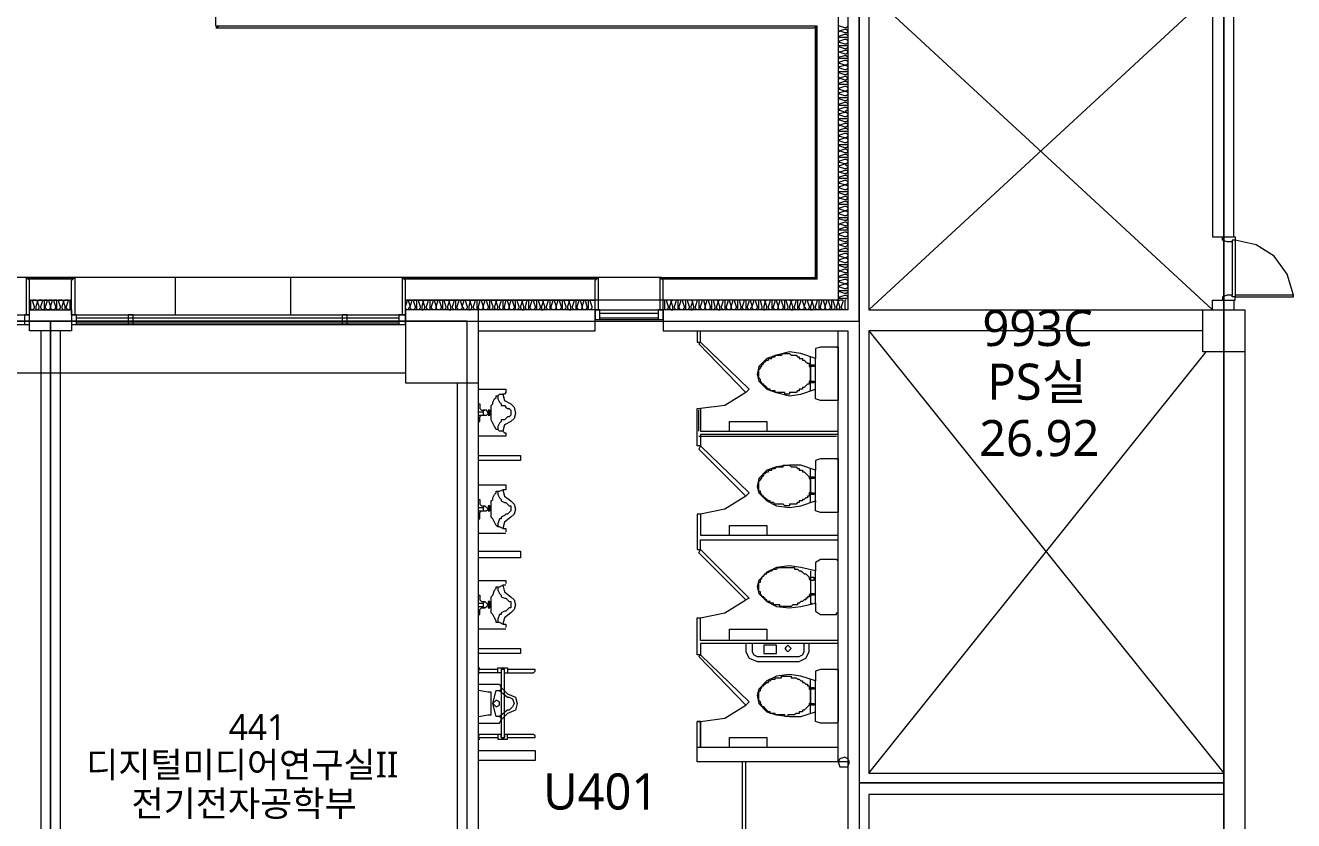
# Model space of a CAD drawing. Header units: millimetres. Extents: x -4005 to 126991, y -1911 to 106703.
# Drawn here: x 60209 to 72373, y 34178 to 41806 of the extents above; entities that cross this region are included whole.
import ezdxf

# ---------------------------------------------------------------- set-up
doc = ezdxf.new("R2010")
doc.units = ezdxf.units.MM
doc.layers.add('PDF_문자', color=7, linetype='Continuous')
doc.layers.add('PDF_형상', color=7, linetype='Continuous')
doc.styles.add('PDF 맑은 고딕', font='malgun.ttf')

msp = doc.modelspace()

# ---------------------------------------------------------------- linework, layer by layer
at = {"layer": 'PDF_형상', "lineweight": 5}
for points in [[(67787, 39389), (67787, 41798), (62036, 41798), (62036, 86505)], [(41703, 38969), (45449, 38969), (49196, 38969), (52958, 38969), (56704, 38969), (60450, 38969), (64445, 38969), (68207, 38969), (68207, 42218), (62455, 42218), (62455, 46073), (62455, 49773)], [(71704, 49773), (71704, 42218), (71704, 34539), (71704, 30979), (68207, 30979), (67057, 30979), (67057, 29704), (64445, 29704), (60450, 29704), (56704, 29704), (52958, 29704), (49196, 29704), (45449, 29704), (41703, 29704)], [(68300, 39078), (71596, 42125), (71596, 39777), (71798, 39777), (71798, 45513), (71642, 45513), (71642, 42824)], [(62253, 42824), (62253, 42031), (68005, 42031), (68005, 39171), (63854, 39171), (65673, 39171)], [(62953, 42125), (62953, 42731), (62346, 42731), (62346, 42125), (68098, 42125), (68098, 39078), (66326, 39078), (66326, 38876), (68098, 38876), (68098, 30793), (69404, 30793), (69404, 31026)], [(71798, 42125), (68300, 42125), (68300, 39078), (71906, 39078), (71906, 30793), (71285, 30793), (71285, 31026), (71238, 31026), (71238, 30995), (71254, 30793), (71285, 30793), (71285, 30979), (71502, 30979), (71502, 31181), (71704, 31181), (71704, 34430), (68300, 34430), (68300, 30979), (69404, 30979), (69404, 30793), (69435, 30793), (69450, 30995), (69450, 31026)], [(68300, 42125), (71596, 39078), (71596, 39171), (71798, 39171), (71798, 39078)], [(68098, 41814), (68098, 41798), (68082, 41783), (68067, 41783), (68020, 41798), (68005, 41798), (68005, 41783), (68005, 41752), (68020, 41752), (68005, 41736), (68005, 41720), (68005, 41705), (68020, 41705), (68067, 41720), (68082, 41720), (68098, 41705), (68098, 41689), (68082, 41689), (68067, 41689), (68020, 41689), (68005, 41689), (68005, 41674), (68005, 41658), (68020, 41658), (68067, 41674), (68082, 41674), (68098, 41658), (68098, 41643), (68082, 41627), (68067, 41627), (68020, 41643), (68005, 41643), (68005, 41627), (68005, 41612), (68020, 41612), (68067, 41612), (68082, 41612), (68098, 41612), (68098, 41596), (68082, 41581), (68067, 41581), (68020, 41596), (68005, 41596), (68005, 41581), (68005, 41565), (68020, 41549), (68005, 41549), (68005, 41518), (68005, 41503), (68020, 41503), (68067, 41518), (68082, 41518), (68098, 41503), (68098, 41487), (68082, 41487), (68067, 41487), (68020, 41487), (68005, 41487), (68005, 41472), (68005, 41456), (68020, 41456), (68067, 41472), (68082, 41472), (68098, 41456), (68098, 41441), (68082, 41425), (68067, 41425), (68020, 41441), (68005, 41441), (68005, 41425), (68005, 41410), (68020, 41410), (68067, 41425), (68082, 41425), (68098, 41410), (68098, 41394), (68082, 41378), (68067, 41378), (68020, 41394), (68005, 41394), (68005, 41378), (68005, 41363), (68020, 41363), (68067, 41363), (68082, 41363), (68098, 41363), (68098, 41347), (68082, 41332), (68067, 41332), (68020, 41347), (68005, 41347), (68005, 41332), (68005, 41316), (68020, 41301), (68005, 41285), (68005, 41270), (68005, 41254), (68020, 41254), (68067, 41270), (68082, 41270), (68098, 41254), (68098, 41239), (68082, 41239), (68067, 41239), (68020, 41239), (68005, 41239), (68005, 41223), (68005, 41207), (68020, 41207), (68067, 41223), (68082, 41223), (68098, 41207), (68098, 41192), (68082, 41176), (68067, 41176), (68020, 41192), (68005, 41192), (68005, 41176), (68005, 41161), (68020, 41161), (68067, 41176), (68082, 41176), (68098, 41161), (68098, 41145), (68082, 41130), (68067, 41130), (68020, 41145), (68005, 41145), (68005, 41130), (68005, 41114), (68020, 41114), (68067, 41114), (68082, 41114), (68098, 41114), (68098, 41099), (68082, 41083), (68067, 41083), (68020, 41099), (68005, 41099), (68005, 41083), (68005, 41052), (68020, 41052), (68067, 41068), (68082, 41068), (68098, 41052), (68098, 41036), (68082, 41036), (68067, 41036), (68020, 41036), (68005, 41036), (68005, 41021), (68005, 41005), (68020, 41005), (68067, 41021), (68082, 41021), (68098, 41005), (68098, 40990), (68082, 40990), (68067, 40974), (68020, 40990), (68005, 40990), (68005, 40974), (68005, 40959), (68020, 40959), (68067, 40974), (68082, 40974), (68098, 40959), (68098, 40943), (68082, 40928), (68067, 40928), (68020, 40943), (68005, 40943), (68005, 40928), (68005, 40912), (68020, 40912), (68067, 40912), (68082, 40912), (68098, 40912), (68098, 40897), (68082, 40881), (68067, 40881), (68020, 40897), (68005, 40897), (68005, 40881), (68005, 40866), (68020, 40850), (68005, 40834), (68005, 40819), (68005, 40803), (68020, 40803), (68067, 40819), (68082, 40819), (68098, 40803), (68098, 40788), (68082, 40788), (68067, 40788), (68020, 40788), (68005, 40788), (68005, 40772), (68005, 40757), (68020, 40757), (68067, 40772), (68082, 40772), (68098, 40757), (68098, 40741), (68082, 40726), (68067, 40726), (68020, 40741), (68005, 40741), (68005, 40726), (68005, 40710), (68020, 40710), (68067, 40726), (68082, 40726), (68098, 40710), (68098, 40695), (68082, 40679), (68067, 40679), (68020, 40695), (68005, 40695), (68005, 40679), (68005, 40663), (68020, 40663), (68067, 40663), (68082, 40663), (68098, 40663), (68098, 40648), (68082, 40632), (68067, 40632), (68020, 40648), (68005, 40648), (68005, 40632), (68005, 40617), (68020, 40601), (68005, 40586), (68005, 40570), (68005, 40555), (68020, 40555), (68067, 40570), (68082, 40570), (68098, 40555), (68098, 40539), (68082, 40539), (68067, 40539), (68020, 40539), (68005, 40539), (68005, 40524), (68005, 40508), (68020, 40508), (68067, 40524), (68082, 40524), (68098, 40508), (68098, 40492), (68082, 40477), (68067, 40477), (68020, 40492), (68005, 40492), (68005, 40477), (68005, 40461), (68020, 40461), (68067, 40477), (68082, 40461), (68098, 40461), (68098, 40446), (68082, 40430), (68067, 40430), (68020, 40446), (68005, 40446), (68005, 40430), (68005, 40415), (68020, 40399), (68005, 40399), (68005, 40368), (68005, 40353), (68020, 40353), (68067, 40368), (68082, 40368), (68098, 40353), (68098, 40337), (68082, 40337), (68067, 40337), (68020, 40337), (68005, 40337), (68005, 40321), (68005, 40306), (68020, 40306), (68067, 40321), (68082, 40321), (68098, 40306), (68098, 40290), (68082, 40275), (68067, 40275), (68020, 40290), (68005, 40290), (68005, 40275), (68005, 40259), (68020, 40259), (68067, 40275), (68082, 40275), (68098, 40259), (68098, 40244), (68082, 40228), (68067, 40228), (68020, 40244), (68005, 40244), (68005, 40228), (68005, 40213), (68020, 40213), (68067, 40213), (68082, 40213), (68098, 40213), (68098, 40197), (68082, 40182), (68067, 40182), (68020, 40197), (68005, 40197), (68005, 40182), (68005, 40166), (68020, 40150), (68005, 40135), (68005, 40119), (68005, 40104), (68020, 40104), (68067, 40119), (68082, 40119), (68098, 40104), (68098, 40088), (68082, 40088), (68067, 40088), (68020, 40088), (68005, 40088), (68005, 40073), (68005, 40057), (68020, 40057), (68067, 40073), (68082, 40073), (68098, 40057), (68098, 40042), (68082, 40026), (68067, 40026), (68020, 40042), (68005, 40042), (68005, 40026), (68005, 40011), (68020, 40011), (68067, 40026), (68082, 40026), (68098, 40011), (68098, 39995), (68082, 39979), (68067, 39979), (68020, 39995), (68005, 39995), (68005, 39979), (68005, 39964), (68020, 39964), (68067, 39964), (68082, 39964), (68098, 39964), (68098, 39948), (68082, 39933), (68067, 39933), (68020, 39948), (68005, 39948), (68005, 39933), (68005, 39902), (68020, 39902), (68005, 39886), (68005, 39871), (68005, 39855), (68020, 39855), (68067, 39871), (68082, 39871), (68098, 39855), (68098, 39840), (68082, 39840), (68067, 39840), (68020, 39840), (68005, 39840), (68005, 39824), (68005, 39808), (68020, 39808), (68067, 39824), (68082, 39824), (68098, 39808), (68098, 39793), (68082, 39777), (68067, 39777), (68020, 39793), (68005, 39793), (68005, 39777), (68005, 39762), (68020, 39762), (68067, 39762), (68082, 39762), (68098, 39762), (68098, 39746), (68082, 39731), (68067, 39731), (68020, 39746), (68005, 39746), (68005, 39731), (68005, 39715), (68020, 39700), (68005, 39700), (68005, 39669), (68005, 39653), (68020, 39653), (68067, 39669), (68082, 39669), (68098, 39653), (68098, 39637), (68082, 39637), (68067, 39637), (68020, 39637), (68005, 39637), (68005, 39622), (68005, 39606), (68020, 39606), (68067, 39622), (68082, 39622), (68098, 39606), (68098, 39591), (68082, 39575), (68067, 39575), (68020, 39591), (68005, 39591), (68005, 39575), (68005, 39560), (68020, 39560), (68067, 39575), (68082, 39575), (68098, 39560), (68098, 39544), (68082, 39529), (68067, 39529), (68020, 39544), (68005, 39544), (68005, 39529), (68005, 39513), (68020, 39513), (68067, 39513), (68082, 39513), (68098, 39513), (68098, 39498), (68082, 39482), (68067, 39482), (68020, 39498), (68005, 39498), (68005, 39482), (68005, 39466), (68020, 39451), (68005, 39435), (68005, 39420), (68005, 39404), (68020, 39404), (68067, 39420), (68082, 39420), (68098, 39404), (68098, 39389), (68082, 39389), (68067, 39389), (68020, 39389), (68005, 39389), (68005, 39373), (68005, 39358), (68020, 39358), (68067, 39373), (68082, 39373), (68098, 39358), (68098, 39342), (68082, 39327), (68067, 39327), (68020, 39342), (68005, 39342), (68005, 39327), (68005, 39311), (68020, 39311), (68067, 39327), (68082, 39327), (68098, 39311), (68098, 39295), (68082, 39280), (68067, 39280), (68020, 39295), (68005, 39295), (68005, 39280), (68005, 39264), (68020, 39264), (68067, 39264), (68082, 39264), (68098, 39264), (68098, 39249), (68082, 39233), (68067, 39233), (68020, 39249), (68005, 39249), (68005, 39218), (68005, 39202), (68020, 39202), (68067, 39218), (68082, 39218), (68098, 39202), (68098, 39187), (68082, 39187), (68067, 39187), (68020, 39187), (68005, 39187), (68005, 39171)], [(71798, 39777), (71813, 39777), (71813, 39746), (71782, 39746), (71782, 39731), (71735, 39731), (71689, 39746), (71689, 39777), (71704, 39777)], [(71782, 39731), (71782, 39218)], [(72373, 39218), (72311, 39420), (72186, 39591), (72015, 39700), (71813, 39746), (71813, 39218)], [(66310, 39389), (18542, 39389)], [(61647, 39389), (61647, 39031)], [(62751, 39389), (62751, 39031)], [(65657, 39171), (65626, 39171), (65626, 39156), (65642, 39109), (65642, 39093), (65626, 39078), (65611, 39078), (65611, 39093), (65611, 39109), (65611, 39156), (65611, 39171), (65595, 39171), (65580, 39171), (65580, 39156), (65595, 39109), (65595, 39093), (65580, 39078), (65564, 39078), (65549, 39093), (65549, 39109), (65564, 39156), (65564, 39171), (65549, 39171), (65533, 39171), (65533, 39156), (65549, 39109), (65549, 39093), (65533, 39078), (65518, 39078), (65502, 39093), (65502, 39109), (65518, 39156), (65518, 39171), (65502, 39171), (65487, 39171), (65487, 39156), (65487, 39109), (65487, 39093), (65487, 39078), (65471, 39078), (65455, 39093), (65455, 39109), (65471, 39156), (65471, 39171), (65455, 39171), (65440, 39171), (65424, 39156), (65409, 39171), (65393, 39171), (65378, 39171), (65378, 39156), (65393, 39109), (65393, 39093), (65378, 39078), (65362, 39078), (65362, 39093), (65362, 39109), (65362, 39156), (65362, 39171), (65347, 39171), (65331, 39171), (65331, 39156), (65347, 39109), (65347, 39093), (65331, 39078), (65316, 39078), (65300, 39093), (65300, 39109), (65316, 39156), (65316, 39171), (65300, 39171), (65284, 39171), (65284, 39156), (65300, 39109), (65300, 39093), (65284, 39078), (65269, 39078), (65253, 39093), (65253, 39109), (65269, 39156), (65269, 39171), (65253, 39171), (65238, 39171), (65238, 39156), (65238, 39109), (65238, 39093), (65238, 39078), (65222, 39078), (65207, 39093), (65207, 39109), (65222, 39156), (65222, 39171), (65207, 39171), (65176, 39171), (65176, 39156), (65160, 39171), (65145, 39171), (65129, 39171), (65129, 39156), (65145, 39109), (65145, 39093), (65129, 39078), (65113, 39078), (65113, 39093), (65113, 39109), (65113, 39156), (65113, 39171), (65098, 39171), (65082, 39171), (65082, 39156), (65098, 39109), (65098, 39093), (65082, 39078), (65067, 39078), (65051, 39093), (65051, 39109), (65067, 39156), (65067, 39171), (65051, 39171), (65036, 39171), (65036, 39156), (65036, 39109), (65036, 39093), (65036, 39078), (65020, 39078), (65005, 39093), (65005, 39109), (65020, 39156), (65020, 39171), (65005, 39171), (64989, 39171), (64974, 39156), (64974, 39171), (64942, 39171), (64927, 39171), (64927, 39156), (64942, 39109), (64942, 39093), (64927, 39078), (64911, 39078), (64911, 39093), (64911, 39109), (64911, 39156), (64911, 39171), (64896, 39171), (64880, 39171), (64880, 39156), (64896, 39109), (64896, 39093), (64880, 39078), (64865, 39078), (64849, 39093), (64849, 39109), (64865, 39156), (64865, 39171), (64849, 39171), (64834, 39171), (64834, 39156), (64849, 39109), (64849, 39093), (64834, 39078), (64818, 39078), (64803, 39093), (64803, 39109), (64818, 39156), (64818, 39171), (64803, 39171), (64787, 39171), (64787, 39156), (64787, 39109), (64787, 39093), (64787, 39078), (64771, 39078), (64756, 39093), (64756, 39109), (64771, 39156), (64771, 39171), (64756, 39171), (64740, 39171), (64725, 39156), (64709, 39171), (64694, 39171), (64678, 39171), (64678, 39156), (64694, 39109), (64694, 39093), (64678, 39078), (64663, 39078), (64663, 39093), (64663, 39109), (64663, 39156), (64663, 39171), (64647, 39171), (64632, 39171), (64632, 39156), (64647, 39109), (64647, 39093), (64632, 39078), (64616, 39078), (64600, 39093), (64600, 39109), (64616, 39156), (64616, 39171), (64600, 39171), (64585, 39171), (64585, 39156), (64600, 39109), (64600, 39093), (64585, 39078), (64569, 39078), (64554, 39093), (64554, 39109), (64569, 39156), (64569, 39171), (64554, 39171), (64538, 39171), (64538, 39156), (64538, 39109), (64538, 39093), (64538, 39078), (64523, 39078), (64507, 39093), (64507, 39109), (64523, 39156), (64523, 39171), (64507, 39171), (64476, 39171), (64476, 39156), (64461, 39171), (64445, 39171), (64429, 39171), (64429, 39156), (64445, 39109), (64445, 39093), (64429, 39078), (64414, 39078), (64414, 39093), (64398, 39109), (64414, 39156), (64414, 39171), (64398, 39171), (64383, 39171), (64383, 39156), (64398, 39109), (64398, 39093), (64383, 39078), (64367, 39078), (64352, 39093), (64352, 39109), (64367, 39156), (64367, 39171), (64352, 39171), (64336, 39171), (64336, 39156), (64336, 39109), (64336, 39093), (64336, 39078), (64321, 39078), (64305, 39093), (64305, 39109), (64321, 39156), (64321, 39171), (64305, 39171), (64290, 39171), (64274, 39156), (64274, 39171), (64243, 39171), (64227, 39171), (64227, 39156), (64243, 39109), (64243, 39093), (64227, 39078), (64212, 39078), (64212, 39093), (64212, 39109), (64212, 39156), (64212, 39171), (64196, 39171), (64181, 39171), (64181, 39156), (64196, 39109), (64196, 39093), (64181, 39078), (64165, 39078), (64150, 39093), (64150, 39109), (64165, 39156), (64165, 39171), (64150, 39171), (64134, 39171), (64134, 39156), (64150, 39109), (64150, 39093), (64134, 39078), (64119, 39078), (64103, 39093), (64103, 39109), (64119, 39156), (64119, 39171), (64103, 39171), (64087, 39171), (64087, 39156), (64087, 39109), (64087, 39093), (64087, 39078), (64072, 39078), (64056, 39093), (64056, 39109), (64072, 39156), (64072, 39171), (64056, 39171), (64041, 39171), (64025, 39156), (64010, 39171), (63994, 39171), (63979, 39171), (63979, 39156), (63994, 39109), (63994, 39093), (63979, 39078), (63963, 39078), (63963, 39093), (63963, 39109), (63963, 39156), (63963, 39171), (63948, 39171), (63932, 39171), (63932, 39156), (63948, 39109), (63948, 39093), (63932, 39078), (63916, 39078), (63901, 39093), (63901, 39109), (63916, 39156), (63916, 39171), (63901, 39171), (63885, 39171), (63885, 39156), (63901, 39109), (63885, 39093), (63885, 39078), (63870, 39078), (63854, 39093), (63854, 39109), (63870, 39156), (63870, 39171), (63854, 39171)], [(68082, 39171), (68067, 39171), (68067, 39156), (68067, 39109), (68067, 39093), (68067, 39078), (68051, 39078), (68036, 39093), (68036, 39109), (68051, 39156), (68051, 39171), (68036, 39171), (68020, 39171), (68005, 39156), (67989, 39171), (67974, 39171), (67958, 39171), (67958, 39156), (67974, 39109), (67974, 39093), (67958, 39078), (67943, 39078), (67943, 39093), (67943, 39109), (67943, 39156), (67943, 39171), (67927, 39171), (67911, 39171), (67911, 39156), (67927, 39109), (67927, 39093), (67911, 39078), (67896, 39078), (67880, 39093), (67880, 39109), (67896, 39156), (67896, 39171), (67880, 39171), (67865, 39171), (67865, 39156), (67880, 39109), (67880, 39093), (67865, 39078), (67849, 39078), (67834, 39093), (67834, 39109), (67849, 39156), (67849, 39171), (67834, 39171), (67818, 39171), (67818, 39156), (67818, 39109), (67818, 39093), (67818, 39078), (67803, 39078), (67787, 39093), (67787, 39109), (67803, 39156), (67803, 39171), (67787, 39171), (67756, 39171), (67756, 39156), (67740, 39171), (67725, 39171), (67709, 39171), (67709, 39156), (67725, 39109), (67725, 39093), (67709, 39078), (67694, 39078), (67694, 39093), (67678, 39109), (67694, 39156), (67694, 39171), (67678, 39171), (67663, 39171), (67663, 39156), (67678, 39109), (67678, 39093), (67663, 39078), (67647, 39078), (67632, 39093), (67632, 39109), (67647, 39156), (67647, 39171), (67632, 39171), (67616, 39171), (67616, 39156), (67616, 39109), (67616, 39093), (67616, 39078), (67601, 39078), (67585, 39093), (67585, 39109), (67601, 39156), (67601, 39171), (67585, 39171), (67569, 39171), (67554, 39156), (67538, 39171), (67523, 39171), (67507, 39171), (67507, 39156), (67523, 39109), (67523, 39093), (67507, 39078), (67492, 39078), (67492, 39093), (67492, 39109), (67492, 39156), (67492, 39171), (67476, 39171), (67461, 39171), (67461, 39156), (67476, 39109), (67476, 39093), (67461, 39078), (67445, 39078), (67430, 39093), (67430, 39109), (67445, 39156), (67445, 39171), (67430, 39171), (67414, 39171), (67414, 39156), (67430, 39109), (67430, 39093), (67414, 39078), (67399, 39078), (67383, 39093), (67383, 39109), (67399, 39156), (67399, 39171), (67383, 39171), (67367, 39171), (67367, 39156), (67367, 39109), (67367, 39093), (67367, 39078), (67352, 39078), (67336, 39093), (67336, 39109), (67352, 39156), (67352, 39171), (67336, 39171), (67321, 39171), (67305, 39156), (67290, 39171), (67274, 39171), (67259, 39171), (67259, 39156), (67274, 39109), (67274, 39093), (67259, 39078), (67243, 39078), (67243, 39093), (67243, 39109), (67243, 39156), (67243, 39171), (67228, 39171), (67212, 39171), (67212, 39156), (67228, 39109), (67228, 39093), (67212, 39078), (67196, 39078), (67181, 39093), (67181, 39109), (67196, 39156), (67196, 39171), (67181, 39171), (67165, 39171), (67165, 39156), (67181, 39109), (67165, 39093), (67165, 39078), (67150, 39078), (67134, 39093), (67134, 39109), (67150, 39156), (67150, 39171), (67134, 39171), (67119, 39171), (67119, 39156), (67119, 39109), (67119, 39093), (67119, 39078), (67103, 39078), (67088, 39093), (67088, 39109), (67103, 39156), (67103, 39171), (67072, 39171), (67057, 39171), (67057, 39156), (67072, 39109), (67072, 39093), (67057, 39078), (67041, 39078), (67041, 39093), (67041, 39109), (67041, 39156), (67041, 39171), (67025, 39171), (67010, 39171), (67010, 39156), (67025, 39109), (67025, 39093), (67010, 39078), (66994, 39078), (66979, 39093), (66979, 39109), (66994, 39156), (66994, 39171), (66979, 39171), (66963, 39171), (66963, 39156), (66979, 39109), (66979, 39093), (66963, 39078), (66948, 39078), (66932, 39093), (66932, 39109), (66948, 39156), (66948, 39171), (66932, 39171), (66917, 39171), (66917, 39156), (66917, 39109), (66917, 39093), (66917, 39078), (66901, 39078), (66886, 39093), (66886, 39109), (66901, 39156), (66901, 39171), (66886, 39171), (66870, 39171), (66854, 39156), (66839, 39171), (66823, 39171), (66808, 39171), (66808, 39156), (66823, 39109), (66823, 39093), (66808, 39078), (66792, 39078), (66792, 39093), (66792, 39109), (66792, 39156), (66792, 39171), (66777, 39171), (66761, 39171), (66761, 39156), (66777, 39109), (66777, 39093), (66761, 39078), (66746, 39078), (66730, 39093), (66730, 39109), (66746, 39156), (66746, 39171), (66730, 39171), (66715, 39171), (66715, 39156), (66730, 39109), (66730, 39093), (66715, 39078), (66699, 39078), (66683, 39093), (66683, 39109), (66699, 39156), (66699, 39171), (66683, 39171), (66668, 39171), (66668, 39156), (66668, 39109), (66668, 39093), (66668, 39078), (66652, 39078), (66637, 39093), (66637, 39109), (66652, 39156), (66652, 39171), (66637, 39171), (66606, 39171), (66606, 39156), (66590, 39171), (66575, 39171), (66559, 39171), (66559, 39156), (66575, 39109), (66575, 39093), (66559, 39078), (66544, 39078), (66544, 39093), (66544, 39109), (66544, 39156), (66544, 39171), (66528, 39171), (66512, 39171), (66512, 39156), (66528, 39109), (66528, 39093), (66512, 39078), (66497, 39078), (66481, 39093), (66481, 39109), (66497, 39156), (66497, 39171), (66481, 39171), (66466, 39171), (66466, 39156), (66466, 39109), (66466, 39093), (66466, 39078), (66450, 39078), (66435, 39093), (66435, 39109), (66450, 39156), (66450, 39171), (66435, 39171), (66419, 39171), (66404, 39156), (66404, 39171), (66373, 39171), (66357, 39171), (66357, 39156), (66373, 39109), (66373, 39093), (66357, 39078), (66341, 39078), (66341, 39093), (66341, 39109), (66341, 39156), (66341, 39171), (66326, 39171)], [(71798, 39171), (71813, 39171), (71813, 39202), (71782, 39202), (71782, 39218), (71735, 39218), (71689, 39202), (71689, 39171), (71704, 39171)], [(64554, 38876), (65673, 38876), (65673, 39078), (63854, 39078), (63854, 38378), (64554, 38378)], [(64554, 32456), (66979, 31306), (64554, 31306), (64554, 32456), (66979, 32456), (66979, 32223), (67119, 32223), (67119, 33280), (66979, 33280), (66979, 32596), (64554, 32596), (64554, 39078)], [(65673, 39078), (66326, 39078)], [(65720, 39047), (66279, 39047)], [(57046, 39031), (60248, 39031)], [(57046, 38938), (60248, 38938)], [(60652, 39031), (63854, 39031)], [(60652, 38938), (63854, 38938)], [(60699, 39000), (63792, 39000)], [(60699, 38954), (63792, 38954)], [(65673, 38985), (66326, 38985)], [(65720, 39000), (66279, 39000)], [(60357, 38876), (60357, 29782)], [(60543, 38876), (60543, 29782)], [(66652, 38876), (66652, 38767), (66683, 38767), (67150, 38316), (67119, 38285), (66917, 38161), (66683, 38130), (66683, 37912), (68005, 37912)], [(67119, 38285), (66668, 38751), (66683, 38767), (66683, 38876)], [(68005, 34741), (68005, 38876)], [(68300, 38876), (71704, 34632)], [(71906, 38674), (71502, 38674), (71502, 38876), (68300, 38876), (68300, 34632), (71704, 34632), (71704, 38674)], [(67989, 38720), (68005, 38720), (67989, 38720), (67834, 38720), (67787, 38705), (67787, 38612), (67647, 38658), (67538, 38674), (67414, 38643), (67321, 38612), (67243, 38534), (67228, 38456), (67243, 38394), (67321, 38316), (67414, 38285), (67538, 38254), (67647, 38270), (67787, 38316), (67787, 38612)], [(68005, 38720), (68005, 38207), (67989, 38207), (67834, 38207), (67787, 38223), (67787, 38316)], [(67740, 38301), (67740, 38316), (67740, 38612), (67740, 38627)], [(68300, 34632), (71533, 38674)], [(57046, 38472), (63854, 38472)], [(64352, 38378), (64352, 30326)], [(64554, 38316), (64678, 38316), (64818, 38316), (64818, 38301), (64818, 38285), (64803, 38270), (64787, 38270), (64803, 38207), (64865, 38176), (64896, 38145), (64911, 38083), (64896, 38036), (64865, 38005), (64803, 37974), (64787, 37912), (64803, 37896), (64818, 37896), (64818, 37881), (64818, 37865), (64678, 37865), (64554, 37865)], [(64787, 37912), (64756, 37912), (64740, 37928), (64725, 37928), (64709, 37959), (64694, 37990), (64678, 38021), (64678, 38052), (64678, 38083), (64678, 38130), (64678, 38161), (64694, 38176), (64694, 38192), (64709, 38223), (64725, 38238), (64725, 38254), (64740, 38254), (64756, 38270), (64787, 38270)], [(64740, 38254), (64740, 38238), (64740, 38223), (64756, 38192), (64771, 38176), (64771, 38161), (64803, 38161), (64818, 38145), (64834, 38130), (64849, 38130), (64865, 38114), (64865, 38083), (64865, 38067), (64849, 38052), (64834, 38052), (64818, 38036), (64803, 38021), (64771, 38021), (64771, 38005), (64756, 37990), (64740, 37959), (64740, 37943), (64740, 37928)], [(64554, 38176), (64569, 38176), (64569, 38130), (64585, 38114), (64616, 38114)], [(64554, 38099), (64600, 38099)], [(64647, 38099), (64663, 38099)], [(64647, 38083), (64663, 38083)], [(68005, 37881), (66683, 37881), (66683, 37772), (66668, 37741), (67119, 37290), (67150, 37321), (66683, 37772), (66652, 37772), (66652, 38130), (66683, 38130)], [(66668, 37912), (66668, 38114)], [(64554, 38067), (64600, 38067)], [(64554, 38005), (64569, 38005), (64569, 38052), (64585, 38067), (64616, 38067)], [(66963, 37912), (66963, 38005), (67321, 38005), (67321, 37912)], [(66668, 37865), (67989, 37865)], [(64554, 37679), (64958, 37679), (64958, 37632), (64554, 37632)], [(67989, 37648), (68005, 37648), (67989, 37648), (67834, 37648), (67787, 37632), (67787, 37539), (67647, 37586), (67538, 37586), (67414, 37570), (67321, 37539), (67243, 37461), (67228, 37383), (67243, 37321), (67321, 37244), (67414, 37197), (67538, 37181), (67647, 37197), (67787, 37244), (67787, 37228), (67787, 37539)], [(68005, 37648), (68005, 37135), (67989, 37135), (67834, 37135), (67787, 37150), (67787, 37244)], [(67740, 37228), (67740, 37244), (67740, 37539), (67740, 37554)], [(64554, 37399), (64678, 37399), (64818, 37399), (64818, 37383), (64818, 37368), (64818, 37352), (64803, 37352), (64787, 37352), (64803, 37290), (64865, 37244), (64896, 37213), (64911, 37166), (64896, 37119), (64865, 37088), (64803, 37042), (64787, 36979), (64803, 36979), (64818, 36979), (64818, 36948)], [(64787, 36979), (64756, 36995), (64740, 36995), (64725, 37010), (64709, 37042), (64694, 37073), (64678, 37088), (64678, 37119), (64678, 37166), (64678, 37213), (64678, 37244), (64694, 37259), (64694, 37275), (64709, 37306), (64725, 37321), (64725, 37337), (64740, 37337), (64756, 37337), (64787, 37352)], [(64554, 37259), (64569, 37259), (64569, 37213), (64585, 37197), (64616, 37197)], [(64740, 37337), (64740, 37321), (64740, 37306), (64756, 37275), (64771, 37259), (64771, 37244), (64803, 37228), (64818, 37228), (64834, 37213), (64849, 37197), (64865, 37197), (64865, 37181), (64865, 37166), (64865, 37150), (64849, 37135), (64834, 37119), (64818, 37119), (64803, 37104), (64771, 37088), (64771, 37073), (64756, 37073), (64740, 37026), (64740, 36995)], [(67119, 37290), (66917, 37166), (66683, 37119), (66652, 37119), (66652, 36777), (66683, 36777), (67150, 36311), (67119, 36295)], [(64554, 37181), (64600, 37181)], [(64554, 37150), (64600, 37150)], [(64554, 37073), (64569, 37073), (64569, 37135), (64585, 37150), (64616, 37150)], [(64647, 37181), (64663, 37181)], [(64647, 37150), (64663, 37150)], [(66683, 37119), (66683, 36917), (68005, 36917)], [(66963, 36917), (66963, 37010), (67321, 37010), (67321, 36917)], [(64818, 36933), (64678, 36933), (64554, 36933)], [(68005, 35876), (66683, 35876), (66683, 35767), (66668, 35751), (67119, 35285), (67150, 35316), (66683, 35767), (66652, 35767), (66652, 36124), (66683, 36124), (66917, 36171), (67119, 36295), (66668, 36746), (66683, 36777), (66683, 36871), (68005, 36871)], [(64554, 36762), (64958, 36762), (64958, 36700), (64554, 36700)], [(67787, 36264), (67787, 36187), (67834, 36155), (67989, 36155), (67989, 36171), (68005, 36171), (68005, 36668), (67989, 36684), (67834, 36684), (67787, 36653), (67787, 36575), (67647, 36606), (67538, 36622), (67414, 36606), (67321, 36560), (67243, 36482), (67228, 36420), (67243, 36358), (67321, 36280), (67414, 36233), (67538, 36218), (67647, 36233), (67787, 36264), (67787, 36575)], [(67989, 36684), (68005, 36684)], [(67740, 36575), (67740, 36264), (67756, 36264)], [(64554, 36482), (64678, 36482), (64818, 36482), (64818, 36466), (64818, 36451)], [(64787, 36062), (64756, 36078), (64740, 36078), (64725, 36078), (64725, 36093), (64709, 36124), (64694, 36155), (64678, 36171), (64678, 36202), (64678, 36249), (64678, 36295), (64678, 36326), (64694, 36342), (64709, 36389), (64725, 36404), (64725, 36420), (64740, 36420), (64756, 36420), (64787, 36435)], [(64740, 36420), (64740, 36404), (64740, 36389), (64756, 36358), (64771, 36342), (64771, 36326), (64803, 36311), (64818, 36311), (64834, 36295), (64849, 36280), (64865, 36280), (64865, 36264), (64865, 36249), (64865, 36233), (64865, 36218), (64849, 36218), (64834, 36202), (64818, 36187), (64803, 36187), (64771, 36171), (64771, 36155), (64756, 36155), (64740, 36109), (64740, 36093), (64740, 36078)], [(64818, 36435), (64803, 36435), (64787, 36435), (64803, 36373), (64865, 36326), (64896, 36295), (64911, 36249), (64896, 36202), (64865, 36171), (64803, 36124), (64787, 36062), (64803, 36062), (64818, 36062), (64818, 36031)], [(64554, 36342), (64569, 36342), (64569, 36295), (64585, 36280), (64616, 36280)], [(64554, 36264), (64600, 36264)], [(64647, 36264), (64663, 36264)], [(64554, 36233), (64600, 36233)], [(64554, 36155), (64569, 36155), (64569, 36202), (64585, 36218), (64616, 36218)], [(64647, 36233), (64663, 36233)], [(64818, 36016), (64678, 36016), (64554, 36016)], [(68005, 35907), (66683, 35907), (66683, 36124)], [(66963, 35907), (66963, 36016), (67321, 36016), (67321, 35907)], [(64554, 35829), (64958, 35829), (64958, 35782), (64554, 35782)], [(66683, 35767), (66668, 35751)], [(67119, 35876), (67119, 35798), (67150, 35736), (67228, 35705), (67632, 35705), (67694, 35736), (67725, 35798), (67725, 35876)], [(67181, 35876), (67181, 35798), (67196, 35767), (67228, 35751), (67632, 35751), (67663, 35767), (67678, 35798), (67678, 35876)], [(64740, 35627), (64554, 35627), (64554, 35642), (64569, 35642)], [(64740, 35596), (64740, 35642), (64834, 35642), (64834, 35596)], [(64554, 35627), (64554, 35596)], [(64771, 35596), (64740, 35596), (64554, 35596), (64569, 35596)], [(64803, 35611), (64803, 35627), (64787, 35627), (64771, 35627), (64771, 35611)], [(64803, 35596), (64834, 35596), (65082, 35596), (65098, 35611), (65098, 35627), (65082, 35627), (64834, 35627)], [(67989, 35627), (68005, 35627), (67989, 35627), (67834, 35627), (67787, 35611), (67787, 35534), (67787, 35518), (67647, 35565), (67538, 35580), (67414, 35565), (67321, 35518), (67243, 35440), (67228, 35378), (67243, 35301), (67321, 35223), (67414, 35192), (67538, 35176), (67647, 35176), (67787, 35223), (67787, 35518)], [(67740, 35207), (67740, 35223), (67740, 35518), (67740, 35534)], [(68005, 35627), (68005, 35130), (67989, 35114), (67834, 35114), (67787, 35130), (67787, 35223)], [(64554, 35487), (64756, 35487), (64771, 35456)], [(64554, 35176), (64647, 35192), (64678, 35192), (64678, 35223), (64678, 35301), (64678, 35378), (64678, 35409), (64647, 35409), (64554, 35425)], [(64756, 35425), (64834, 35363), (64849, 35363), (64880, 35347), (64896, 35301), (64880, 35269), (64849, 35238), (64834, 35238), (64756, 35176), (64740, 35176), (64725, 35176), (64694, 35301), (64725, 35425), (64740, 35425), (64756, 35425), (64771, 35440), (64771, 35456), (64834, 35394), (64911, 35363), (64927, 35301), (64911, 35238), (64834, 35207), (64771, 35145), (64771, 35161), (64756, 35176)], [(66683, 35130), (66652, 35130), (66683, 35130), (66683, 34881), (66683, 35130), (66917, 35161), (67119, 35285)], [(64554, 35114), (64756, 35114), (64771, 35145)], [(66652, 34881), (66652, 35130)], [(64740, 35005), (64740, 34959), (64834, 34959), (64834, 35005), (64803, 35005), (64803, 34990), (64803, 34974), (64787, 34959), (64771, 34974), (64771, 34990), (64771, 35005), (64740, 35005), (64554, 35005), (64554, 34974), (64740, 34974)], [(64554, 35005), (64569, 35005)], [(64554, 34974), (64554, 34959), (64569, 34959)], [(64834, 34974), (65082, 34974), (65098, 34974), (65098, 34990), (65082, 35005), (64834, 35005)], [(66963, 34881), (66963, 34974), (67321, 34974), (67321, 34881)], [(64554, 34850), (65098, 34850), (65098, 34756), (64554, 34756)], [(68098, 34741), (66652, 34741), (66652, 34881), (68005, 34881)], [(67088, 33280), (67088, 34741)], [(67119, 33280), (67119, 34741)]]:
    msp.add_lwpolyline(points, dxfattribs=at)
for points in [[(68207, 42218), (68207, 38969), (68207, 34539), (71704, 34539), (71704, 42218)], [(62067, 41798), (62036, 41783), (67772, 41783), (67803, 41798)], [(67787, 39389), (67803, 39373), (67803, 41798), (67787, 41767)], [(68020, 41752), (68067, 41736), (68082, 41736), (68098, 41736), (68098, 41752), (68082, 41767), (68067, 41767)], [(68020, 41549), (68067, 41534), (68082, 41534), (68098, 41549), (68098, 41565), (68082, 41565), (68067, 41565)], [(68020, 41301), (68067, 41285), (68082, 41285), (68098, 41301), (68082, 41316), (68067, 41316)], [(68020, 40850), (68067, 40834), (68082, 40834), (68098, 40850), (68098, 40866), (68082, 40866), (68067, 40866)], [(68020, 40601), (68067, 40586), (68082, 40586), (68098, 40586), (68098, 40601), (68082, 40617), (68067, 40617)], [(68020, 40399), (68067, 40384), (68082, 40384), (68098, 40399), (68098, 40415), (68082, 40415), (68067, 40415)], [(68020, 40150), (68067, 40135), (68082, 40135), (68098, 40150), (68082, 40166), (68067, 40166)], [(68020, 39902), (68067, 39886), (68082, 39886), (68098, 39886), (68098, 39902), (68082, 39917), (68067, 39917)], [(68020, 39700), (68067, 39684), (68082, 39684), (68098, 39700), (68098, 39715), (68082, 39715), (68067, 39715)], [(68020, 39451), (68067, 39435), (68082, 39435), (68098, 39435), (68098, 39451), (68082, 39466), (68067, 39466)], [(60248, 39358), (60217, 39389), (60217, 39031), (60248, 39031)], [(60248, 39373), (60217, 39389), (60683, 39389), (60652, 39373)], [(60652, 39358), (60683, 39389), (60683, 39031), (60652, 39031)], [(63854, 39373), (63823, 39389), (65689, 39389), (65673, 39373)], [(63854, 39358), (63823, 39389), (63823, 39031), (63854, 39031)], [(65673, 39358), (65704, 39389), (65704, 39078), (65673, 39078)], [(66326, 39358), (66295, 39389), (66295, 39078), (66326, 39078)], [(66326, 39373), (66310, 39389), (67787, 39389), (67803, 39373)], [(60637, 39156), (60637, 39109), (60637, 39093), (60637, 39078), (60621, 39078), (60605, 39093), (60605, 39109), (60621, 39156), (60621, 39171), (60605, 39171), (60590, 39171), (60574, 39156), (60559, 39171), (60543, 39171), (60528, 39171), (60528, 39156), (60543, 39109), (60543, 39093), (60528, 39078), (60512, 39078), (60512, 39093), (60512, 39109), (60512, 39156), (60512, 39171), (60497, 39171), (60481, 39171), (60481, 39156), (60497, 39109), (60497, 39093), (60481, 39078), (60466, 39078), (60450, 39093), (60450, 39109), (60466, 39156), (60466, 39171), (60450, 39171), (60434, 39171), (60434, 39156), (60450, 39109), (60450, 39093), (60434, 39078), (60419, 39078), (60403, 39093), (60403, 39109), (60419, 39156), (60419, 39171), (60403, 39171), (60388, 39171), (60388, 39156), (60388, 39109), (60388, 39093), (60388, 39078), (60372, 39078), (60357, 39093), (60357, 39109), (60372, 39156), (60372, 39171), (60357, 39171), (60341, 39171), (60326, 39156), (60310, 39171), (60295, 39171), (60279, 39171), (60279, 39156), (60295, 39109), (60295, 39093), (60279, 39078), (60263, 39078), (60263, 39093), (60263, 39109), (60263, 39156), (60263, 39171), (60248, 39171), (60652, 39171), (60637, 39171)], [(71813, 39202), (72373, 39202), (72373, 39218), (71813, 39218)], [(60652, 39078), (60652, 38876), (60248, 38876), (60248, 39078)], [(60326, 39156), (60310, 39109), (60310, 39093), (60310, 39078), (60326, 39078), (60341, 39093), (60341, 39109)], [(60574, 39156), (60559, 39109), (60559, 39093), (60574, 39078), (60590, 39078), (60590, 39093), (60590, 39109)], [(64554, 38378), (64554, 39078), (63854, 39078), (63854, 38378)], [(64025, 39156), (64010, 39109), (64010, 39093), (64010, 39078), (64025, 39078), (64041, 39093), (64041, 39109)], [(64274, 39156), (64258, 39109), (64258, 39093), (64274, 39078), (64290, 39078), (64290, 39093), (64290, 39109)], [(64476, 39156), (64461, 39109), (64461, 39093), (64461, 39078), (64476, 39078), (64492, 39093), (64492, 39109)], [(64725, 39156), (64709, 39109), (64709, 39093), (64725, 39078), (64740, 39093), (64740, 39109)], [(64974, 39156), (64958, 39109), (64958, 39093), (64974, 39078), (64989, 39078), (64989, 39093), (64989, 39109)], [(65176, 39156), (65160, 39109), (65160, 39093), (65160, 39078), (65176, 39078), (65191, 39093), (65191, 39109)], [(65424, 39156), (65409, 39109), (65409, 39093), (65424, 39078), (65440, 39078), (65440, 39093), (65440, 39109)], [(65673, 38985), (65720, 38985), (65720, 39078), (65673, 39078)], [(66279, 38985), (66326, 38985), (66326, 39078), (66279, 39078)], [(66404, 39156), (66388, 39109), (66388, 39093), (66404, 39078), (66419, 39078), (66419, 39093), (66419, 39109)], [(66606, 39156), (66590, 39109), (66590, 39093), (66590, 39078), (66606, 39078), (66621, 39093), (66621, 39109)], [(66854, 39156), (66839, 39109), (66839, 39093), (66854, 39078), (66870, 39078), (66870, 39093), (66870, 39109)], [(67305, 39156), (67290, 39109), (67290, 39093), (67290, 39078), (67305, 39078), (67321, 39093), (67321, 39109)], [(67554, 39156), (67538, 39109), (67538, 39093), (67554, 39078), (67569, 39078), (67569, 39093), (67569, 39109)], [(67756, 39156), (67740, 39109), (67740, 39093), (67740, 39078), (67756, 39078), (67772, 39093), (67772, 39109)], [(68005, 39156), (67989, 39109), (67989, 39093), (68005, 39078), (68020, 39093), (68020, 39109)], [(71906, 38674), (71502, 38674), (71502, 39078), (71906, 39078)], [(60450, 38969), (56704, 38969), (56704, 29704), (60450, 29704)], [(60201, 38938), (60248, 38938), (60248, 39031), (60201, 39031)], [(64445, 38969), (60450, 38969), (60450, 29704), (64445, 29704), (64445, 32518)], [(60652, 38938), (60699, 38938), (60699, 39031), (60652, 39031)], [(61196, 38938), (61243, 38938), (61243, 39031), (61196, 39031)], [(63248, 38938), (63295, 38938), (63295, 39031), (63248, 39031)], [(63792, 38938), (63854, 38938), (63854, 39031), (63792, 39031)], [(64445, 38969), (68207, 38969), (68207, 34539), (68207, 30979), (67057, 30979), (67057, 32518), (64445, 32518), (64445, 29704), (67057, 29704), (67057, 32518), (64445, 32518)], [(67725, 38378), (67725, 38363), (67709, 38363), (67694, 38347), (67678, 38332), (67663, 38332), (67663, 38316), (67647, 38316), (67632, 38316), (67632, 38301), (67616, 38301), (67601, 38285), (67585, 38285), (67569, 38285), (67554, 38285), (67538, 38285), (67538, 38270), (67523, 38270), (67507, 38270), (67492, 38270), (67492, 38285), (67476, 38285), (67461, 38285), (67445, 38285), (67430, 38285), (67414, 38285), (67399, 38285), (67399, 38301), (67383, 38301), (67367, 38301), (67352, 38301), (67352, 38316), (67336, 38316), (67321, 38332), (67305, 38347), (67290, 38347), (67290, 38363), (67274, 38363), (67274, 38378), (67259, 38394), (67259, 38409), (67243, 38425), (67243, 38441), (67243, 38456), (67243, 38472), (67243, 38487), (67243, 38503), (67259, 38518), (67259, 38534), (67274, 38534), (67274, 38549), (67290, 38565), (67290, 38580), (67305, 38580), (67321, 38596), (67336, 38596), (67336, 38612), (67352, 38612), (67367, 38612), (67367, 38627), (67383, 38627), (67399, 38627), (67399, 38643), (67414, 38643), (67430, 38643), (67445, 38643), (67461, 38643), (67476, 38658), (67492, 38658), (67507, 38658), (67523, 38658), (67538, 38658), (67554, 38643), (67569, 38643), (67585, 38643), (67601, 38643), (67616, 38627), (67632, 38627), (67632, 38612), (67647, 38612), (67663, 38612), (67663, 38596), (67678, 38596), (67694, 38580), (67709, 38565), (67725, 38565), (67725, 38549), (67725, 38534), (67740, 38534), (67740, 38518), (67740, 38503), (67740, 38487), (67740, 38472), (67740, 38456), (67740, 38441), (67740, 38425), (67740, 38409), (67740, 38394), (67725, 38394)], [(67740, 38534), (67740, 38549), (67772, 38549), (67772, 38534)], [(67740, 38394), (67772, 38394), (67772, 38378), (67740, 38378)], [(64647, 38083), (64632, 38114), (64616, 38114), (64600, 38114), (64600, 38083), (64600, 38067), (64616, 38067), (64632, 38067)], [(64647, 38067), (64663, 38067), (64663, 38114), (64647, 38114)], [(67725, 37306), (67725, 37290), (67709, 37290), (67709, 37275), (67694, 37275), (67678, 37259), (67663, 37259), (67663, 37244), (67647, 37244), (67632, 37244), (67632, 37228), (67616, 37228), (67601, 37213), (67585, 37213), (67569, 37213), (67554, 37213), (67538, 37213), (67538, 37197), (67523, 37197), (67507, 37197), (67492, 37197), (67476, 37213), (67461, 37213), (67445, 37213), (67430, 37213), (67414, 37213), (67399, 37213), (67383, 37228), (67367, 37228), (67352, 37228), (67352, 37244), (67336, 37244), (67321, 37259), (67305, 37275), (67290, 37275), (67290, 37290), (67274, 37290), (67274, 37306), (67259, 37321), (67259, 37337), (67243, 37337), (67243, 37352), (67243, 37368), (67243, 37383), (67243, 37399), (67243, 37415), (67243, 37430), (67259, 37446), (67259, 37461), (67274, 37461), (67274, 37477), (67290, 37492), (67290, 37508), (67305, 37508), (67321, 37523), (67336, 37523), (67336, 37539), (67352, 37539), (67367, 37539), (67367, 37554), (67383, 37554), (67399, 37554), (67414, 37570), (67430, 37570), (67445, 37570), (67461, 37570), (67476, 37570), (67476, 37586), (67492, 37586), (67507, 37586), (67523, 37586), (67538, 37586), (67554, 37570), (67569, 37570), (67585, 37570), (67601, 37570), (67616, 37554), (67632, 37554), (67632, 37539), (67647, 37539), (67663, 37539), (67663, 37523), (67678, 37523), (67694, 37508), (67709, 37492), (67725, 37477), (67725, 37461), (67740, 37461), (67740, 37446), (67740, 37430), (67740, 37415), (67740, 37399), (67740, 37383), (67740, 37368), (67740, 37352), (67740, 37337), (67740, 37321), (67725, 37321)], [(67740, 37461), (67740, 37477), (67772, 37477), (67772, 37461)], [(67740, 37321), (67772, 37321), (67772, 37306), (67740, 37306)], [(64647, 37166), (64632, 37181), (64616, 37197), (64600, 37181), (64600, 37166), (64600, 37150), (64616, 37150), (64632, 37150)], [(64647, 37150), (64663, 37150), (64663, 37197), (64647, 37197)], [(67725, 36342), (67725, 36326), (67709, 36326), (67709, 36311), (67694, 36311), (67694, 36295), (67678, 36295), (67663, 36280), (67647, 36280), (67632, 36264), (67616, 36264), (67616, 36249), (67601, 36249), (67585, 36249), (67569, 36249), (67554, 36233), (67538, 36233), (67523, 36233), (67507, 36233), (67492, 36233), (67476, 36233), (67461, 36233), (67445, 36233), (67445, 36249), (67430, 36249), (67414, 36249), (67399, 36249), (67383, 36249), (67383, 36264), (67367, 36264), (67352, 36264), (67352, 36280), (67336, 36280), (67321, 36280), (67321, 36295), (67305, 36295), (67305, 36311), (67290, 36311), (67290, 36326), (67274, 36326), (67274, 36342), (67259, 36342), (67259, 36358), (67259, 36373), (67243, 36373), (67243, 36389), (67243, 36404), (67243, 36420), (67243, 36435), (67243, 36451), (67243, 36466), (67259, 36466), (67259, 36482), (67259, 36497), (67274, 36497), (67274, 36513), (67290, 36529), (67305, 36544), (67321, 36544), (67321, 36560), (67336, 36560), (67352, 36575), (67367, 36575), (67383, 36591), (67399, 36591), (67414, 36591), (67430, 36606), (67445, 36606), (67461, 36606), (67476, 36606), (67492, 36606), (67507, 36606), (67523, 36606), (67538, 36606), (67554, 36606), (67569, 36606), (67585, 36606), (67585, 36591), (67601, 36591), (67616, 36591), (67632, 36575), (67647, 36575), (67663, 36560), (67678, 36544), (67694, 36544), (67709, 36529), (67725, 36513), (67725, 36497), (67740, 36482), (67740, 36466), (67740, 36451), (67740, 36435), (67740, 36420), (67740, 36404), (67740, 36389), (67740, 36373), (67740, 36358)], [(67740, 36482), (67740, 36513), (67772, 36513), (67772, 36482)], [(64647, 36249), (64632, 36264), (64616, 36280), (64600, 36264), (64600, 36249), (64600, 36233), (64616, 36218), (64632, 36233)], [(64647, 36218), (64663, 36218), (64663, 36280), (64647, 36280)], [(67740, 36358), (67772, 36358), (67772, 36342), (67740, 36342)], [(67414, 35782), (67414, 35860), (67290, 35860), (67290, 35782)], [(67554, 35829), (67538, 35845), (67523, 35860), (67507, 35845), (67492, 35829), (67507, 35813), (67523, 35798), (67538, 35813)], [(64771, 35611), (64771, 34990), (64771, 34974), (64787, 34974), (64803, 34974), (64803, 34990), (64803, 35611), (64803, 35627), (64787, 35642), (64771, 35627)], [(67725, 35285), (67709, 35269), (67694, 35254), (67678, 35238), (67663, 35238), (67663, 35223), (67647, 35223), (67632, 35223), (67632, 35207), (67616, 35207), (67601, 35207), (67585, 35192), (67569, 35192), (67554, 35192), (67538, 35192), (67523, 35192), (67523, 35176), (67507, 35176), (67492, 35176), (67492, 35192), (67476, 35192), (67461, 35192), (67445, 35192), (67430, 35192), (67414, 35192), (67399, 35192), (67399, 35207), (67383, 35207), (67367, 35207), (67352, 35207), (67352, 35223), (67336, 35223), (67321, 35238), (67305, 35254), (67290, 35269), (67274, 35269), (67274, 35285), (67259, 35301), (67259, 35316), (67243, 35332), (67243, 35347), (67243, 35363), (67243, 35378), (67243, 35394), (67243, 35409), (67259, 35425), (67259, 35440), (67274, 35456), (67274, 35472), (67290, 35472), (67290, 35487), (67305, 35487), (67321, 35503), (67336, 35503), (67336, 35518), (67352, 35518), (67367, 35534), (67383, 35534), (67399, 35534), (67399, 35549), (67414, 35549), (67430, 35549), (67445, 35549), (67461, 35549), (67461, 35565), (67476, 35565), (67492, 35565), (67507, 35565), (67523, 35565), (67538, 35565), (67554, 35565), (67554, 35549), (67569, 35549), (67585, 35549), (67601, 35549), (67616, 35534), (67632, 35534), (67647, 35518), (67663, 35518), (67663, 35503), (67678, 35503), (67694, 35487), (67709, 35487), (67709, 35472), (67725, 35472), (67725, 35456), (67725, 35440), (67740, 35440), (67740, 35425), (67740, 35409), (67740, 35394), (67740, 35378), (67740, 35363), (67740, 35347), (67740, 35332), (67740, 35316), (67740, 35301), (67725, 35301)], [(67740, 35440), (67740, 35456), (67772, 35456), (67772, 35440)], [(64756, 35301), (64756, 35316), (64725, 35332), (64709, 35316), (64694, 35301), (64709, 35285), (64725, 35269), (64756, 35285)], [(67740, 35301), (67772, 35301), (67772, 35285), (67740, 35285)], [(68067, 34788), (68020, 34772), (68005, 34741), (68020, 34694), (68067, 34694), (68098, 34694), (68114, 34741), (68098, 34772)], [(68207, 34539), (68207, 30979), (71704, 30979), (71704, 34539)]]:
    msp.add_lwpolyline(points, close=True, dxfattribs=at)

# ---------------------------------------------------------------- texts
at = {"layer": 'PDF_문자', "attachment_point": 4, "style": 'PDF 맑은 고딕'}
for s, insert, char_height in [('993C', (69388, 38901), 346.4), ('PS실', (69435, 38372), 346.4), ('26.92', (69357, 37844), 346.4), ('441', (62160, 35075), 245.8), ('디지털미디어연구실II', (60792, 34702), 245.8), ('U401', (65176, 34455), 346.4), ('전기전자공학부', (61227, 34329), 245.8)]:
    msp.add_mtext(s, dxfattribs=dict(at, insert=insert, char_height=char_height))

doc.saveas('drawing.dxf')
